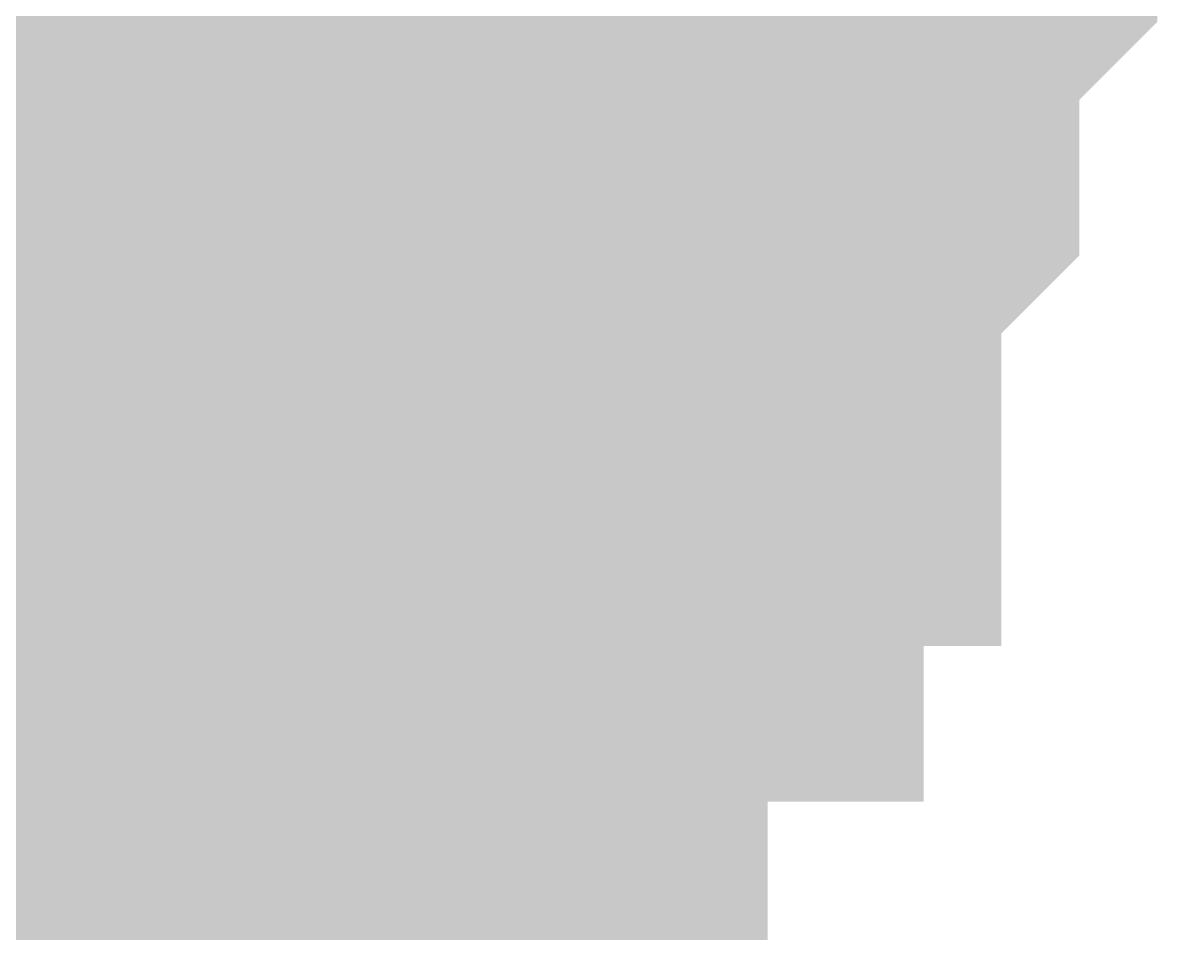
# Model space of a CAD drawing. Header units: inches. Extents: x 0 to 31.5, y 0 to 22.3.
# Drawn here: x 12.21047 to 12.22719, y 3.27928 to 3.2927 of the extents above; entities that cross this region are included whole.
import ezdxf

# ---------------------------------------------------------------- set-up
doc = ezdxf.new("R2010")
doc.units = ezdxf.units.IN
doc.header["$MEASUREMENT"] = 0
doc.layers.add('Sheet', color=255, linetype='Continuous')

msp = doc.modelspace()

# ---------------------------------------------------------------- linework, layer by layer
at = {"layer": 'Sheet'}
msp.add_lwpolyline([(12.19, 3.3, 0.02, 0.02, 1), (12.21, 3.3, 0.02, 0.02, 1)], format="xyseb", close=True, dxfattribs=at)
for points in [[(12.221293, 3.298599, 0.0118, 0.0118, 0), (12.221293, 3.297451, 0.0118, 0.0118, 0), (12.221293, 3.296302, 0.0118, 0.0118, 0), (12.221293, 3.295153, 0.0118, 0.0118, 0), (12.220144, 3.294005, 0.0118, 0.0118, 0), (12.220144, 3.294005, 0.0118, 0.0118, 0), (12.220144, 3.292856, 0.0118, 0.0118, 0), (12.220144, 3.291708, 0.0118, 0.0118, 0), (12.218996, 3.290559, 0.0118, 0.0118, 0), (12.218996, 3.289411, 0.0118, 0.0118, 0), (12.217848, 3.289411, 0.0118, 0.0118, 0), (12.217848, 3.288262, 0.0118, 0.0118, 0), (12.217848, 3.287114, 0.0118, 0.0118, 0), (12.216699, 3.287114, 0.0118, 0.0118, 0), (12.215551, 3.285965, 0.0118, 0.0118, 0), (12.215551, 3.284817, 0.0118, 0.0118, 0), (12.214403, 3.284817, 0.0118, 0.0118, 0), (12.214403, 3.283668, 0.0118, 0.0118, 0), (12.213255, 3.283668, 0.0118, 0.0118, 0), (12.212106, 3.28252, 0.0118, 0.0118, 0), (12.212106, 3.28252, 0.0118, 0.0118, 0), (12.210958, 3.281371, 0.0118, 0.0118, 0), (12.20981, 3.281371, 0.0118, 0.0118, 0), (12.208661, 3.280222, 0.0118, 0.0118, 0), (12.208661, 3.280222, 0.0118, 0.0118, 0), (12.207513, 3.280222, 0.0118, 0.0118, 0), (12.206365, 3.280222, 0.0118, 0.0118, 0), (12.205217, 3.279074, 0.0118, 0.0118, 0), (12.204068, 3.279074, 0.0118, 0.0118, 0)], [(12.221293, 3.298599, 0.0118, 0.0118, 0), (12.221293, 3.297451, 0.0118, 0.0118, 0), (12.221293, 3.296302, 0.0118, 0.0118, 0), (12.221293, 3.295153, 0.0118, 0.0118, 0), (12.220144, 3.294005, 0.0118, 0.0118, 0), (12.220144, 3.294005, 0.0118, 0.0118, 0), (12.220144, 3.292856, 0.0118, 0.0118, 0), (12.220144, 3.291708, 0.0118, 0.0118, 0), (12.218996, 3.290559, 0.0118, 0.0118, 0), (12.218996, 3.289411, 0.0118, 0.0118, 0), (12.217848, 3.289411, 0.0118, 0.0118, 0), (12.217848, 3.288262, 0.0118, 0.0118, 0), (12.217848, 3.287114, 0.0118, 0.0118, 0), (12.216699, 3.287114, 0.0118, 0.0118, 0), (12.215551, 3.285965, 0.0118, 0.0118, 0), (12.215551, 3.284817, 0.0118, 0.0118, 0), (12.214403, 3.284817, 0.0118, 0.0118, 0), (12.214403, 3.283668, 0.0118, 0.0118, 0), (12.213255, 3.283668, 0.0118, 0.0118, 0), (12.212106, 3.28252, 0.0118, 0.0118, 0), (12.212106, 3.28252, 0.0118, 0.0118, 0), (12.210958, 3.281371, 0.0118, 0.0118, 0), (12.20981, 3.281371, 0.0118, 0.0118, 0), (12.208661, 3.280222, 0.0118, 0.0118, 0), (12.208661, 3.280222, 0.0118, 0.0118, 0), (12.207513, 3.280222, 0.0118, 0.0118, 0), (12.206365, 3.280222, 0.0118, 0.0118, 0), (12.205217, 3.279074, 0.0118, 0.0118, 0), (12.204068, 3.279074, 0.0118, 0.0118, 0)], [(12.221293, 3.298599, 0.0118, 0.0118, 0), (12.221293, 3.297451, 0.0118, 0.0118, 0), (12.221293, 3.296302, 0.0118, 0.0118, 0), (12.221293, 3.295153, 0.0118, 0.0118, 0), (12.220144, 3.294005, 0.0118, 0.0118, 0), (12.220144, 3.294005, 0.0118, 0.0118, 0), (12.220144, 3.292856, 0.0118, 0.0118, 0), (12.220144, 3.291708, 0.0118, 0.0118, 0), (12.218996, 3.290559, 0.0118, 0.0118, 0), (12.218996, 3.289411, 0.0118, 0.0118, 0), (12.217848, 3.289411, 0.0118, 0.0118, 0), (12.217848, 3.288262, 0.0118, 0.0118, 0), (12.217848, 3.287114, 0.0118, 0.0118, 0), (12.216699, 3.287114, 0.0118, 0.0118, 0), (12.215551, 3.285965, 0.0118, 0.0118, 0), (12.215551, 3.284817, 0.0118, 0.0118, 0), (12.214403, 3.284817, 0.0118, 0.0118, 0), (12.214403, 3.283668, 0.0118, 0.0118, 0), (12.213255, 3.283668, 0.0118, 0.0118, 0), (12.212106, 3.28252, 0.0118, 0.0118, 0), (12.212106, 3.28252, 0.0118, 0.0118, 0), (12.210958, 3.281371, 0.0118, 0.0118, 0), (12.20981, 3.281371, 0.0118, 0.0118, 0), (12.208661, 3.280222, 0.0118, 0.0118, 0), (12.208661, 3.280222, 0.0118, 0.0118, 0), (12.207513, 3.280222, 0.0118, 0.0118, 0), (12.206365, 3.280222, 0.0118, 0.0118, 0), (12.205217, 3.279074, 0.0118, 0.0118, 0), (12.204068, 3.279074, 0.0118, 0.0118, 0)], [(12.221293, 3.298599, 0.0118, 0.0118, 0), (12.221293, 3.297451, 0.0118, 0.0118, 0), (12.221293, 3.296302, 0.0118, 0.0118, 0), (12.221293, 3.295153, 0.0118, 0.0118, 0), (12.220144, 3.294005, 0.0118, 0.0118, 0), (12.220144, 3.294005, 0.0118, 0.0118, 0), (12.220144, 3.292856, 0.0118, 0.0118, 0), (12.220144, 3.291708, 0.0118, 0.0118, 0), (12.218996, 3.290559, 0.0118, 0.0118, 0), (12.218996, 3.289411, 0.0118, 0.0118, 0), (12.217848, 3.289411, 0.0118, 0.0118, 0), (12.217848, 3.288262, 0.0118, 0.0118, 0), (12.217848, 3.287114, 0.0118, 0.0118, 0), (12.216699, 3.287114, 0.0118, 0.0118, 0), (12.215551, 3.285965, 0.0118, 0.0118, 0), (12.215551, 3.284817, 0.0118, 0.0118, 0), (12.214403, 3.284817, 0.0118, 0.0118, 0), (12.214403, 3.283668, 0.0118, 0.0118, 0), (12.213255, 3.283668, 0.0118, 0.0118, 0), (12.212106, 3.28252, 0.0118, 0.0118, 0), (12.212106, 3.28252, 0.0118, 0.0118, 0), (12.210958, 3.281371, 0.0118, 0.0118, 0), (12.20981, 3.281371, 0.0118, 0.0118, 0), (12.208661, 3.280222, 0.0118, 0.0118, 0), (12.208661, 3.280222, 0.0118, 0.0118, 0), (12.207513, 3.280222, 0.0118, 0.0118, 0), (12.206365, 3.280222, 0.0118, 0.0118, 0), (12.205217, 3.279074, 0.0118, 0.0118, 0), (12.204068, 3.279074, 0.0118, 0.0118, 0)], [(12.221293, 3.298599, 0.0118, 0.0118, 0), (12.221293, 3.297451, 0.0118, 0.0118, 0), (12.221293, 3.296302, 0.0118, 0.0118, 0), (12.221293, 3.295153, 0.0118, 0.0118, 0), (12.220144, 3.294005, 0.0118, 0.0118, 0), (12.220144, 3.294005, 0.0118, 0.0118, 0), (12.220144, 3.292856, 0.0118, 0.0118, 0), (12.220144, 3.291708, 0.0118, 0.0118, 0), (12.218996, 3.290559, 0.0118, 0.0118, 0), (12.218996, 3.289411, 0.0118, 0.0118, 0), (12.217848, 3.289411, 0.0118, 0.0118, 0), (12.217848, 3.288262, 0.0118, 0.0118, 0), (12.217848, 3.287114, 0.0118, 0.0118, 0), (12.216699, 3.287114, 0.0118, 0.0118, 0), (12.215551, 3.285965, 0.0118, 0.0118, 0), (12.215551, 3.284817, 0.0118, 0.0118, 0), (12.214403, 3.284817, 0.0118, 0.0118, 0), (12.214403, 3.283668, 0.0118, 0.0118, 0), (12.213255, 3.283668, 0.0118, 0.0118, 0), (12.212106, 3.28252, 0.0118, 0.0118, 0), (12.212106, 3.28252, 0.0118, 0.0118, 0), (12.210958, 3.281371, 0.0118, 0.0118, 0), (12.20981, 3.281371, 0.0118, 0.0118, 0), (12.208661, 3.280222, 0.0118, 0.0118, 0), (12.208661, 3.280222, 0.0118, 0.0118, 0), (12.207513, 3.280222, 0.0118, 0.0118, 0), (12.206365, 3.280222, 0.0118, 0.0118, 0), (12.205217, 3.279074, 0.0118, 0.0118, 0), (12.204068, 3.279074, 0.0118, 0.0118, 0)], [(12.221293, 3.298599, 0.0118, 0.0118, 0), (12.221293, 3.297451, 0.0118, 0.0118, 0), (12.221293, 3.296302, 0.0118, 0.0118, 0), (12.221293, 3.295153, 0.0118, 0.0118, 0), (12.220144, 3.294005, 0.0118, 0.0118, 0), (12.220144, 3.294005, 0.0118, 0.0118, 0), (12.220144, 3.292856, 0.0118, 0.0118, 0), (12.220144, 3.291708, 0.0118, 0.0118, 0), (12.218996, 3.290559, 0.0118, 0.0118, 0), (12.218996, 3.289411, 0.0118, 0.0118, 0), (12.217848, 3.289411, 0.0118, 0.0118, 0), (12.217848, 3.288262, 0.0118, 0.0118, 0), (12.217848, 3.287114, 0.0118, 0.0118, 0), (12.216699, 3.287114, 0.0118, 0.0118, 0), (12.215551, 3.285965, 0.0118, 0.0118, 0), (12.215551, 3.284817, 0.0118, 0.0118, 0), (12.214403, 3.284817, 0.0118, 0.0118, 0), (12.214403, 3.283668, 0.0118, 0.0118, 0), (12.213255, 3.283668, 0.0118, 0.0118, 0), (12.212106, 3.28252, 0.0118, 0.0118, 0), (12.212106, 3.28252, 0.0118, 0.0118, 0), (12.210958, 3.281371, 0.0118, 0.0118, 0), (12.20981, 3.281371, 0.0118, 0.0118, 0), (12.208661, 3.280222, 0.0118, 0.0118, 0), (12.208661, 3.280222, 0.0118, 0.0118, 0), (12.207513, 3.280222, 0.0118, 0.0118, 0), (12.206365, 3.280222, 0.0118, 0.0118, 0), (12.205217, 3.279074, 0.0118, 0.0118, 0), (12.204068, 3.279074, 0.0118, 0.0118, 0)], [(12.221293, 3.298599, 0.0118, 0.0118, 0), (12.221293, 3.297451, 0.0118, 0.0118, 0), (12.221293, 3.296302, 0.0118, 0.0118, 0), (12.221293, 3.295153, 0.0118, 0.0118, 0), (12.220144, 3.294005, 0.0118, 0.0118, 0), (12.220144, 3.294005, 0.0118, 0.0118, 0), (12.220144, 3.292856, 0.0118, 0.0118, 0), (12.220144, 3.291708, 0.0118, 0.0118, 0), (12.218996, 3.290559, 0.0118, 0.0118, 0), (12.218996, 3.289411, 0.0118, 0.0118, 0), (12.217848, 3.289411, 0.0118, 0.0118, 0), (12.217848, 3.288262, 0.0118, 0.0118, 0), (12.217848, 3.287114, 0.0118, 0.0118, 0), (12.216699, 3.287114, 0.0118, 0.0118, 0), (12.215551, 3.285965, 0.0118, 0.0118, 0), (12.215551, 3.284817, 0.0118, 0.0118, 0), (12.214403, 3.284817, 0.0118, 0.0118, 0), (12.214403, 3.283668, 0.0118, 0.0118, 0), (12.213255, 3.283668, 0.0118, 0.0118, 0), (12.212106, 3.28252, 0.0118, 0.0118, 0), (12.212106, 3.28252, 0.0118, 0.0118, 0), (12.210958, 3.281371, 0.0118, 0.0118, 0), (12.20981, 3.281371, 0.0118, 0.0118, 0), (12.208661, 3.280222, 0.0118, 0.0118, 0), (12.208661, 3.280222, 0.0118, 0.0118, 0), (12.207513, 3.280222, 0.0118, 0.0118, 0), (12.206365, 3.280222, 0.0118, 0.0118, 0), (12.205217, 3.279074, 0.0118, 0.0118, 0), (12.204068, 3.279074, 0.0118, 0.0118, 0)], [(12.221293, 3.298599, 0.0118, 0.0118, 0), (12.221293, 3.297451, 0.0118, 0.0118, 0), (12.221293, 3.296302, 0.0118, 0.0118, 0), (12.221293, 3.295153, 0.0118, 0.0118, 0), (12.220144, 3.294005, 0.0118, 0.0118, 0), (12.220144, 3.294005, 0.0118, 0.0118, 0), (12.220144, 3.292856, 0.0118, 0.0118, 0), (12.220144, 3.291708, 0.0118, 0.0118, 0), (12.218996, 3.290559, 0.0118, 0.0118, 0), (12.218996, 3.289411, 0.0118, 0.0118, 0), (12.217848, 3.289411, 0.0118, 0.0118, 0), (12.217848, 3.288262, 0.0118, 0.0118, 0), (12.217848, 3.287114, 0.0118, 0.0118, 0), (12.216699, 3.287114, 0.0118, 0.0118, 0), (12.215551, 3.285965, 0.0118, 0.0118, 0), (12.215551, 3.284817, 0.0118, 0.0118, 0), (12.214403, 3.284817, 0.0118, 0.0118, 0), (12.214403, 3.283668, 0.0118, 0.0118, 0), (12.213255, 3.283668, 0.0118, 0.0118, 0), (12.212106, 3.28252, 0.0118, 0.0118, 0), (12.212106, 3.28252, 0.0118, 0.0118, 0), (12.210958, 3.281371, 0.0118, 0.0118, 0), (12.20981, 3.281371, 0.0118, 0.0118, 0), (12.208661, 3.280222, 0.0118, 0.0118, 0), (12.208661, 3.280222, 0.0118, 0.0118, 0), (12.207513, 3.280222, 0.0118, 0.0118, 0), (12.206365, 3.280222, 0.0118, 0.0118, 0), (12.205217, 3.279074, 0.0118, 0.0118, 0), (12.204068, 3.279074, 0.0118, 0.0118, 0)], [(12.221293, 3.295153, 0.0039, 0.0039, 0), (12.220144, 3.294005, 0.0039, 0.0039, 0), (12.220144, 3.294005, 0.0039, 0.0039, 0), (12.220144, 3.292856, 0.0039, 0.0039, 0), (12.220144, 3.291708, 0.0039, 0.0039, 0), (12.218996, 3.290559, 0.0039, 0.0039, 0), (12.218996, 3.289411, 0.0039, 0.0039, 0), (12.217848, 3.289411, 0.0039, 0.0039, 0), (12.217848, 3.288262, 0.0039, 0.0039, 0), (12.217848, 3.287114, 0.0039, 0.0039, 0), (12.216699, 3.287114, 0.0039, 0.0039, 0), (12.215551, 3.285965, 0.0039, 0.0039, 0), (12.215551, 3.284817, 0.0039, 0.0039, 0), (12.214403, 3.284817, 0.0039, 0.0039, 0), (12.214403, 3.283668, 0.0039, 0.0039, 0), (12.213255, 3.283668, 0.0039, 0.0039, 0), (12.212106, 3.28252, 0.0039, 0.0039, 0), (12.212106, 3.28252, 0.0039, 0.0039, 0), (12.210958, 3.281371, 0.0039, 0.0039, 0), (12.20981, 3.281371, 0.0039, 0.0039, 0), (12.208661, 3.280222, 0.0039, 0.0039, 0), (12.208661, 3.280222, 0.0039, 0.0039, 0), (12.207513, 3.280222, 0.0039, 0.0039, 0)], [(12.221293, 3.295153, 0.0039, 0.0039, 0), (12.220144, 3.294005, 0.0039, 0.0039, 0), (12.220144, 3.294005, 0.0039, 0.0039, 0), (12.220144, 3.292856, 0.0039, 0.0039, 0), (12.220144, 3.291708, 0.0039, 0.0039, 0), (12.218996, 3.290559, 0.0039, 0.0039, 0), (12.218996, 3.289411, 0.0039, 0.0039, 0), (12.217848, 3.289411, 0.0039, 0.0039, 0), (12.217848, 3.288262, 0.0039, 0.0039, 0), (12.217848, 3.287114, 0.0039, 0.0039, 0), (12.216699, 3.287114, 0.0039, 0.0039, 0), (12.215551, 3.285965, 0.0039, 0.0039, 0), (12.215551, 3.284817, 0.0039, 0.0039, 0), (12.214403, 3.284817, 0.0039, 0.0039, 0), (12.214403, 3.283668, 0.0039, 0.0039, 0), (12.213255, 3.283668, 0.0039, 0.0039, 0), (12.212106, 3.28252, 0.0039, 0.0039, 0), (12.212106, 3.28252, 0.0039, 0.0039, 0), (12.210958, 3.281371, 0.0039, 0.0039, 0), (12.20981, 3.281371, 0.0039, 0.0039, 0), (12.208661, 3.280222, 0.0039, 0.0039, 0), (12.208661, 3.280222, 0.0039, 0.0039, 0), (12.207513, 3.280222, 0.0039, 0.0039, 0)], [(12.221293, 3.295153, 0.0039, 0.0039, 0), (12.220144, 3.294005, 0.0039, 0.0039, 0), (12.220144, 3.294005, 0.0039, 0.0039, 0), (12.220144, 3.292856, 0.0039, 0.0039, 0), (12.220144, 3.291708, 0.0039, 0.0039, 0), (12.218996, 3.290559, 0.0039, 0.0039, 0), (12.218996, 3.289411, 0.0039, 0.0039, 0), (12.217848, 3.289411, 0.0039, 0.0039, 0), (12.217848, 3.288262, 0.0039, 0.0039, 0), (12.217848, 3.287114, 0.0039, 0.0039, 0), (12.216699, 3.287114, 0.0039, 0.0039, 0), (12.215551, 3.285965, 0.0039, 0.0039, 0), (12.215551, 3.284817, 0.0039, 0.0039, 0), (12.214403, 3.284817, 0.0039, 0.0039, 0), (12.214403, 3.283668, 0.0039, 0.0039, 0), (12.213255, 3.283668, 0.0039, 0.0039, 0), (12.212106, 3.28252, 0.0039, 0.0039, 0), (12.212106, 3.28252, 0.0039, 0.0039, 0), (12.210958, 3.281371, 0.0039, 0.0039, 0), (12.20981, 3.281371, 0.0039, 0.0039, 0), (12.208661, 3.280222, 0.0039, 0.0039, 0), (12.208661, 3.280222, 0.0039, 0.0039, 0), (12.207513, 3.280222, 0.0039, 0.0039, 0)], [(12.221293, 3.295153, 0.0039, 0.0039, 0), (12.220144, 3.294005, 0.0039, 0.0039, 0), (12.220144, 3.294005, 0.0039, 0.0039, 0), (12.220144, 3.292856, 0.0039, 0.0039, 0), (12.220144, 3.291708, 0.0039, 0.0039, 0), (12.218996, 3.290559, 0.0039, 0.0039, 0), (12.218996, 3.289411, 0.0039, 0.0039, 0), (12.217848, 3.289411, 0.0039, 0.0039, 0), (12.217848, 3.288262, 0.0039, 0.0039, 0), (12.217848, 3.287114, 0.0039, 0.0039, 0), (12.216699, 3.287114, 0.0039, 0.0039, 0), (12.215551, 3.285965, 0.0039, 0.0039, 0), (12.215551, 3.284817, 0.0039, 0.0039, 0), (12.214403, 3.284817, 0.0039, 0.0039, 0), (12.214403, 3.283668, 0.0039, 0.0039, 0), (12.213255, 3.283668, 0.0039, 0.0039, 0), (12.212106, 3.28252, 0.0039, 0.0039, 0), (12.212106, 3.28252, 0.0039, 0.0039, 0), (12.210958, 3.281371, 0.0039, 0.0039, 0), (12.20981, 3.281371, 0.0039, 0.0039, 0), (12.208661, 3.280222, 0.0039, 0.0039, 0), (12.208661, 3.280222, 0.0039, 0.0039, 0), (12.207513, 3.280222, 0.0039, 0.0039, 0)], [(12.221293, 3.295153, 0.0039, 0.0039, 0), (12.220144, 3.294005, 0.0039, 0.0039, 0), (12.220144, 3.294005, 0.0039, 0.0039, 0), (12.220144, 3.292856, 0.0039, 0.0039, 0), (12.220144, 3.291708, 0.0039, 0.0039, 0), (12.218996, 3.290559, 0.0039, 0.0039, 0), (12.218996, 3.289411, 0.0039, 0.0039, 0), (12.217848, 3.289411, 0.0039, 0.0039, 0), (12.217848, 3.288262, 0.0039, 0.0039, 0), (12.217848, 3.287114, 0.0039, 0.0039, 0), (12.216699, 3.287114, 0.0039, 0.0039, 0), (12.215551, 3.285965, 0.0039, 0.0039, 0), (12.215551, 3.284817, 0.0039, 0.0039, 0), (12.214403, 3.284817, 0.0039, 0.0039, 0), (12.214403, 3.283668, 0.0039, 0.0039, 0), (12.213255, 3.283668, 0.0039, 0.0039, 0), (12.212106, 3.28252, 0.0039, 0.0039, 0), (12.212106, 3.28252, 0.0039, 0.0039, 0), (12.210958, 3.281371, 0.0039, 0.0039, 0), (12.20981, 3.281371, 0.0039, 0.0039, 0), (12.208661, 3.280222, 0.0039, 0.0039, 0), (12.208661, 3.280222, 0.0039, 0.0039, 0), (12.207513, 3.280222, 0.0039, 0.0039, 0)], [(12.221293, 3.295153, 0.0039, 0.0039, 0), (12.220144, 3.294005, 0.0039, 0.0039, 0), (12.220144, 3.294005, 0.0039, 0.0039, 0), (12.220144, 3.292856, 0.0039, 0.0039, 0), (12.220144, 3.291708, 0.0039, 0.0039, 0), (12.218996, 3.290559, 0.0039, 0.0039, 0), (12.218996, 3.289411, 0.0039, 0.0039, 0), (12.217848, 3.289411, 0.0039, 0.0039, 0), (12.217848, 3.288262, 0.0039, 0.0039, 0), (12.217848, 3.287114, 0.0039, 0.0039, 0), (12.216699, 3.287114, 0.0039, 0.0039, 0), (12.215551, 3.285965, 0.0039, 0.0039, 0), (12.215551, 3.284817, 0.0039, 0.0039, 0), (12.214403, 3.284817, 0.0039, 0.0039, 0), (12.214403, 3.283668, 0.0039, 0.0039, 0), (12.213255, 3.283668, 0.0039, 0.0039, 0), (12.212106, 3.28252, 0.0039, 0.0039, 0), (12.212106, 3.28252, 0.0039, 0.0039, 0), (12.210958, 3.281371, 0.0039, 0.0039, 0), (12.20981, 3.281371, 0.0039, 0.0039, 0), (12.208661, 3.280222, 0.0039, 0.0039, 0), (12.208661, 3.280222, 0.0039, 0.0039, 0), (12.207513, 3.280222, 0.0039, 0.0039, 0)], [(12.221293, 3.295153, 0.0039, 0.0039, 0), (12.220144, 3.294005, 0.0039, 0.0039, 0), (12.220144, 3.294005, 0.0039, 0.0039, 0), (12.220144, 3.292856, 0.0039, 0.0039, 0), (12.220144, 3.291708, 0.0039, 0.0039, 0), (12.218996, 3.290559, 0.0039, 0.0039, 0), (12.218996, 3.289411, 0.0039, 0.0039, 0), (12.217848, 3.289411, 0.0039, 0.0039, 0), (12.217848, 3.288262, 0.0039, 0.0039, 0), (12.217848, 3.287114, 0.0039, 0.0039, 0), (12.216699, 3.287114, 0.0039, 0.0039, 0), (12.215551, 3.285965, 0.0039, 0.0039, 0), (12.215551, 3.284817, 0.0039, 0.0039, 0), (12.214403, 3.284817, 0.0039, 0.0039, 0), (12.214403, 3.283668, 0.0039, 0.0039, 0), (12.213255, 3.283668, 0.0039, 0.0039, 0), (12.212106, 3.28252, 0.0039, 0.0039, 0), (12.212106, 3.28252, 0.0039, 0.0039, 0), (12.210958, 3.281371, 0.0039, 0.0039, 0), (12.20981, 3.281371, 0.0039, 0.0039, 0), (12.208661, 3.280222, 0.0039, 0.0039, 0), (12.208661, 3.280222, 0.0039, 0.0039, 0), (12.207513, 3.280222, 0.0039, 0.0039, 0)], [(12.221293, 3.295153, 0.0039, 0.0039, 0), (12.220144, 3.294005, 0.0039, 0.0039, 0), (12.220144, 3.294005, 0.0039, 0.0039, 0), (12.220144, 3.292856, 0.0039, 0.0039, 0), (12.220144, 3.291708, 0.0039, 0.0039, 0), (12.218996, 3.290559, 0.0039, 0.0039, 0), (12.218996, 3.289411, 0.0039, 0.0039, 0), (12.217848, 3.289411, 0.0039, 0.0039, 0), (12.217848, 3.288262, 0.0039, 0.0039, 0), (12.217848, 3.287114, 0.0039, 0.0039, 0), (12.216699, 3.287114, 0.0039, 0.0039, 0), (12.215551, 3.285965, 0.0039, 0.0039, 0), (12.215551, 3.284817, 0.0039, 0.0039, 0), (12.214403, 3.284817, 0.0039, 0.0039, 0), (12.214403, 3.283668, 0.0039, 0.0039, 0), (12.213255, 3.283668, 0.0039, 0.0039, 0), (12.212106, 3.28252, 0.0039, 0.0039, 0), (12.212106, 3.28252, 0.0039, 0.0039, 0), (12.210958, 3.281371, 0.0039, 0.0039, 0), (12.20981, 3.281371, 0.0039, 0.0039, 0), (12.208661, 3.280222, 0.0039, 0.0039, 0), (12.208661, 3.280222, 0.0039, 0.0039, 0), (12.207513, 3.280222, 0.0039, 0.0039, 0)]]:
    msp.add_lwpolyline(points, format="xyseb", dxfattribs=at)

doc.saveas('drawing.dxf')
